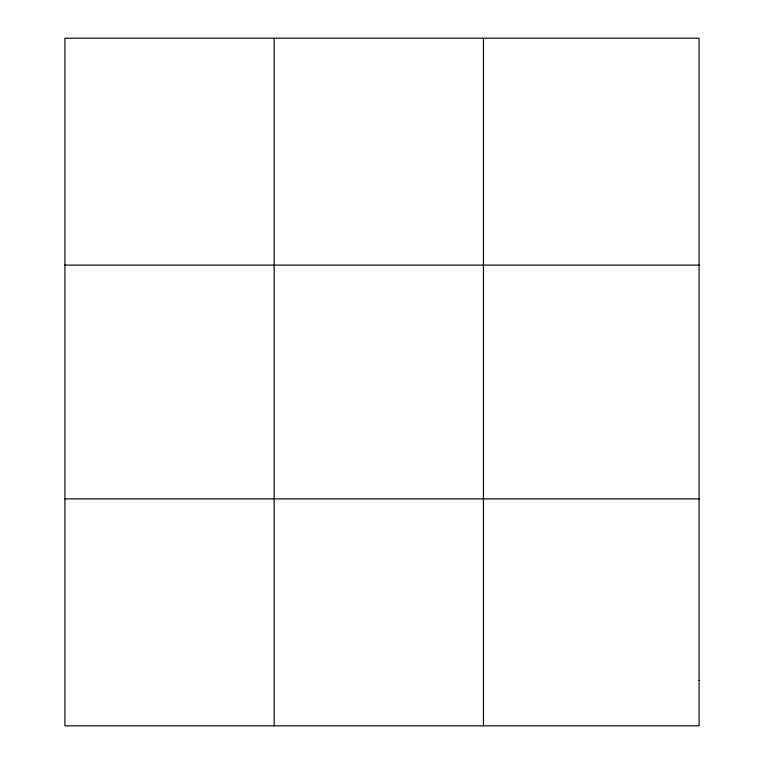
<?xml version="1.0" encoding="UTF-8"?>
<svg xmlns="http://www.w3.org/2000/svg" width="764" height="764" viewBox="0 0 764 764"><rect width="100%" height="100%" fill="white"/><g stroke="black" fill="none" stroke-linecap="round" stroke-linejoin="round"><path stroke-width="1.15" d="M274.19 38.2L274.19 725.8M483.459 38.2L483.459 725.8M64.921 265.108L699.079 265.108M64.921 498.892L699.079 498.892M699.079 680.418L699.079 725.8L64.921 725.8L64.921 38.2L699.079 38.2L699.079 680.418"/></g></svg>
